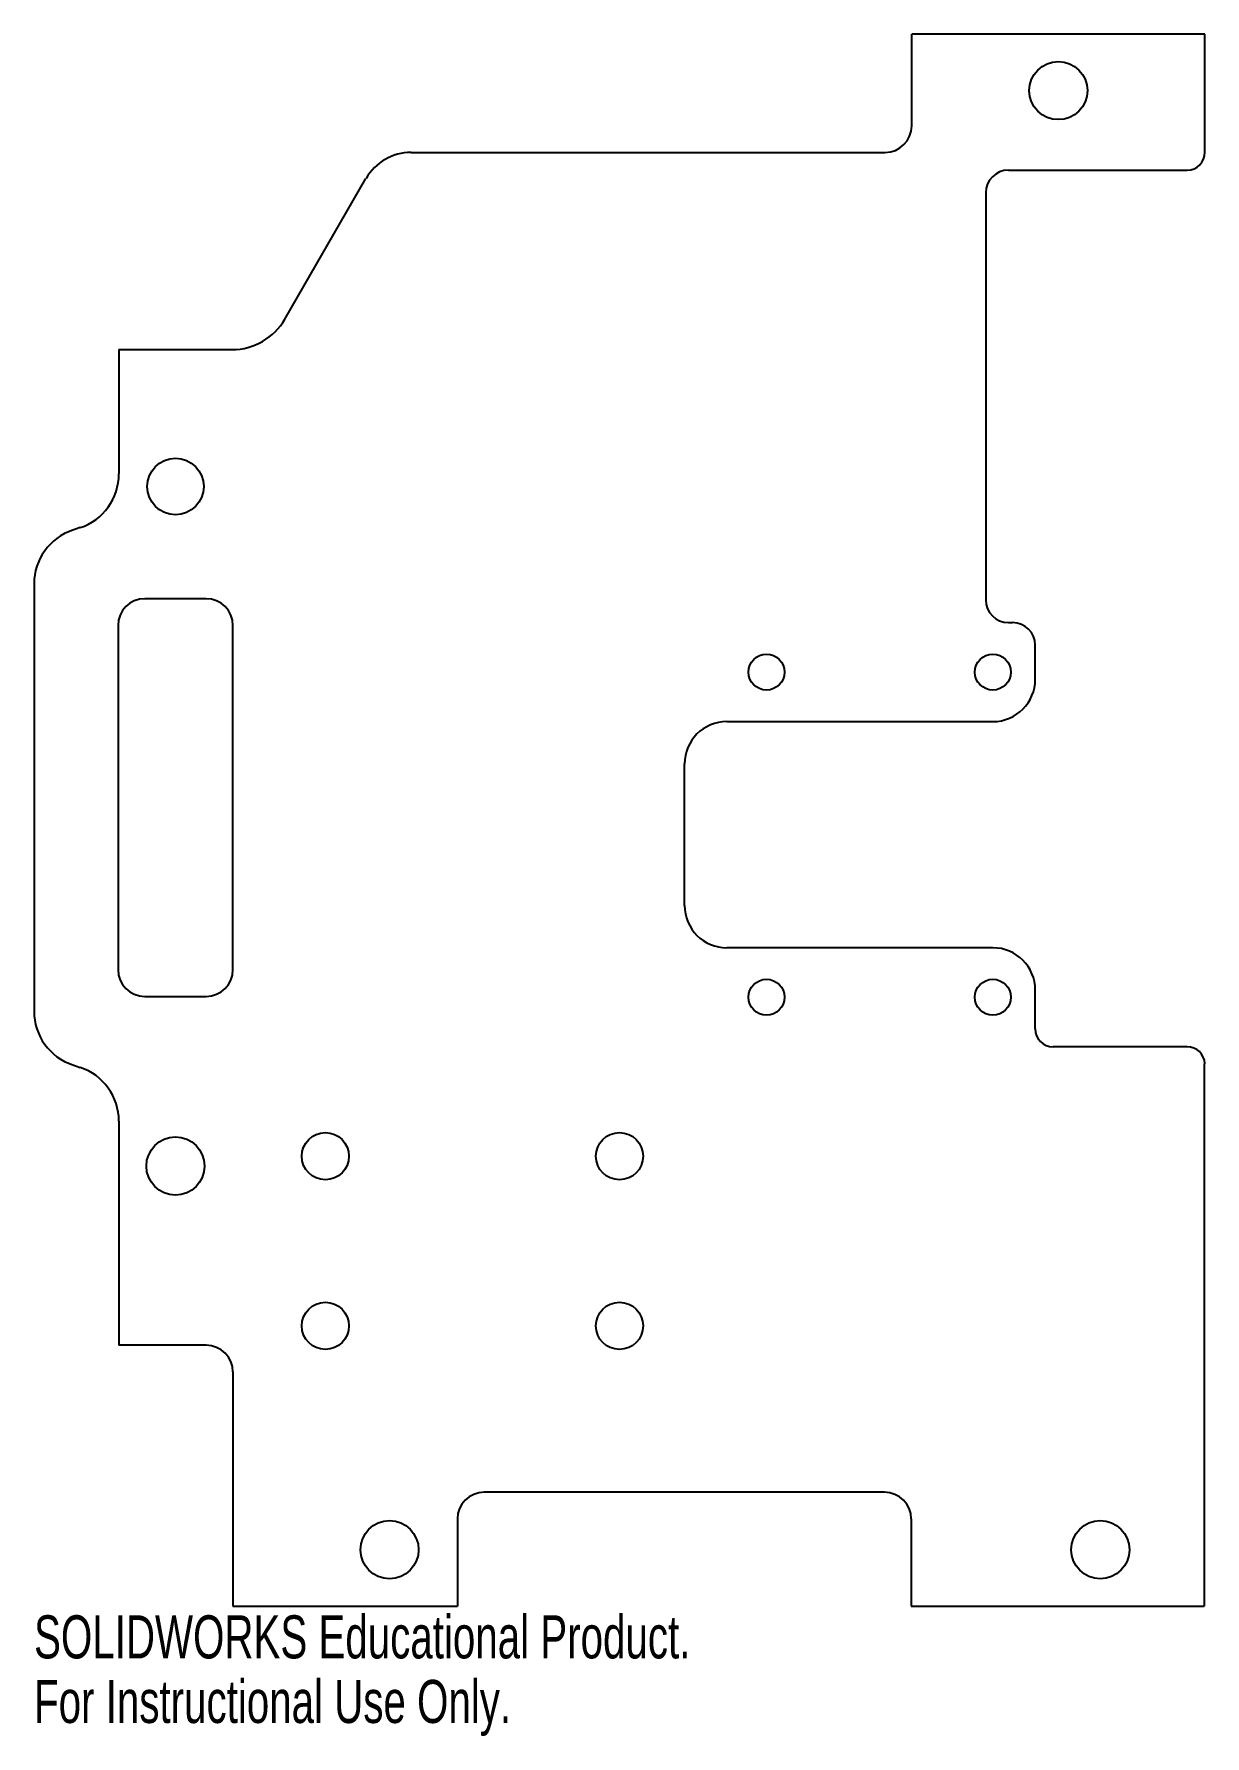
# Model space of a CAD drawing. Header units: inches. Extents: x -7 to -1.82, y -7.02 to 0.5.
import ezdxf

# ---------------------------------------------------------------- set-up
doc = ezdxf.new("R2010")
doc.units = ezdxf.units.IN
doc.header["$MEASUREMENT"] = 0
doc.styles.add('SLDTEXTSTYLE0', font='TXT', dxfattribs={"width": 0.7})

msp = doc.modelspace()

# ---------------------------------------------------------------- linework, layer by layer
at = {"color": 7, "linetype": 'Continuous', "lineweight": 25}
for p, q in [((-1.825, 0.5), (-3.1211, 0.5)), ((-3.1211, 0.0945), (-3.1211, 0.5)), ((-1.825, -0.0229), (-1.825, 0.5)), ((-5.3334, -0.0236), (-3.2392, -0.0236)), ((-5.8914, -0.7598), (-5.5329, -0.1388)), ((-2.6937, -0.1017), (-1.9037, -0.1017)), ((-2.7937, -0.2017), (-2.7937, -2.0017)), ((-6.625, -0.8947), (-6.125, -0.8947)), ((-6.625, -0.8947), (-6.625, -1.4448)), ((-6.7959, -1.682), (-6.8291, -1.693)), ((-7, -1.9302), (-7, -3.8198)), ((-6.2392, -1.9961), (-6.5108, -1.9961)), ((-2.6937, -2.1017), (-2.675, -2.1017)), ((-6.6289, -2.1142), (-6.6289, -3.6358)), ((-6.1211, -3.6358), (-6.1211, -2.1142)), ((-2.575, -2.3517), (-2.575, -2.2017)), ((-3.9375, -2.5392), (-2.7625, -2.5392)), ((-4.125, -3.3517), (-4.125, -2.7267)), ((-2.7625, -3.5392), (-3.9375, -3.5392)), ((-6.5108, -3.7539), (-6.2392, -3.7539)), ((-2.575, -3.8979), (-2.575, -3.7267)), ((-1.9037, -3.9767), (-2.4963, -3.9767)), ((-6.8291, -4.057), (-6.7959, -4.068)), ((-1.8289, -4.0515), (-1.8289, -6.45)), ((-1.8251, -4.0515), (-1.8289, -4.0515)), ((-6.625, -4.3052), (-6.625, -5.2961)), ((-6.2392, -5.2961), (-6.625, -5.2961)), ((-6.1211, -5.4142), (-6.1211, -6.45)), ((-3.2411, -5.9461), (-5.0108, -5.9461)), ((-5.1289, -6.0642), (-5.1289, -6.45)), ((-3.123, -6.0642), (-3.123, -6.45)), ((-6.1211, -6.45), (-5.1289, -6.45)), ((-3.123, -6.45), (-1.8289, -6.45))]:
    msp.add_line(p, q, dxfattribs=at)
for centre, radius in [((-2.473, 0.25), 0.1285), ((-6.375, -1.5), 0.125), ((-3.7625, -2.3204), 0.0795), ((-2.7625, -2.3204), 0.0795), ((-3.7625, -3.7579), 0.0795), ((-2.7625, -3.7579), 0.0795), ((-5.7125, -4.4605), 0.1043), ((-4.4125, -4.4605), 0.1043), ((-6.375, -4.5039), 0.1285), ((-5.7125, -5.2105), 0.1043), ((-4.4125, -5.2105), 0.1043), ((-5.4289, -6.2), 0.1285), ((-2.2875, -6.2), 0.1285)]:
    msp.add_circle(centre, radius, dxfattribs=at)
for centre, radius, start, end in [((-3.2392, 0.0945), 0.1181, 270, 0), ((-5.3334, -0.2539), 0.2303, 90, 150), ((-1.9037, -0.0229), 0.0787, 270, 0), ((-2.6937, -0.2017), 0.1, 90, 180), ((-6.125, -0.625), 0.2697, 270, 330), ((-6.875, -1.4448), 0.25, 288.43495, 0), ((-6.75, -1.9302), 0.25, 108.43495, 180), ((-6.5108, -2.1142), 0.1181, 90, 180), ((-6.2392, -2.1142), 0.1181, 0, 90), ((-2.6937, -2.0017), 0.1, 180, 270), ((-2.675, -2.2017), 0.1, 0, 90), ((-2.7625, -2.3517), 0.1875, 270, 0), ((-3.9375, -2.7267), 0.1875, 90, 180), ((-3.9375, -3.3517), 0.1875, 180, 270), ((-2.7625, -3.7267), 0.1875, 0, 90), ((-6.5108, -3.6358), 0.1181, 180, 270), ((-6.2392, -3.6358), 0.1181, 270, 0), ((-6.75, -3.8198), 0.25, 180, 251.56505), ((-2.4963, -3.8979), 0.0787, 180, 270), ((-1.9037, -4.0554), 0.0787, 2.86599, 90), ((-6.875, -4.3052), 0.25, 0, 71.56505), ((-6.2392, -5.4142), 0.1181, 0, 90), ((-5.0108, -6.0642), 0.1181, 90, 180), ((-3.2411, -6.0642), 0.1181, 0, 90)]:
    msp.add_arc(centre, radius, start, end, dxfattribs=at)

# ---------------------------------------------------------------- texts
at = {"color": 7, "linetype": 'Continuous', "char_height": 0.1903, "attachment_point": 1, "style": 'SLDTEXTSTYLE0'}
for s, insert in [('SOLIDWORKS Educational Product.', (-7, -6.4901)), ('For Instructional Use Only.', (-7, -6.7756))]:
    msp.add_mtext(s, dxfattribs=dict(at, insert=insert))

doc.saveas('drawing.dxf')
